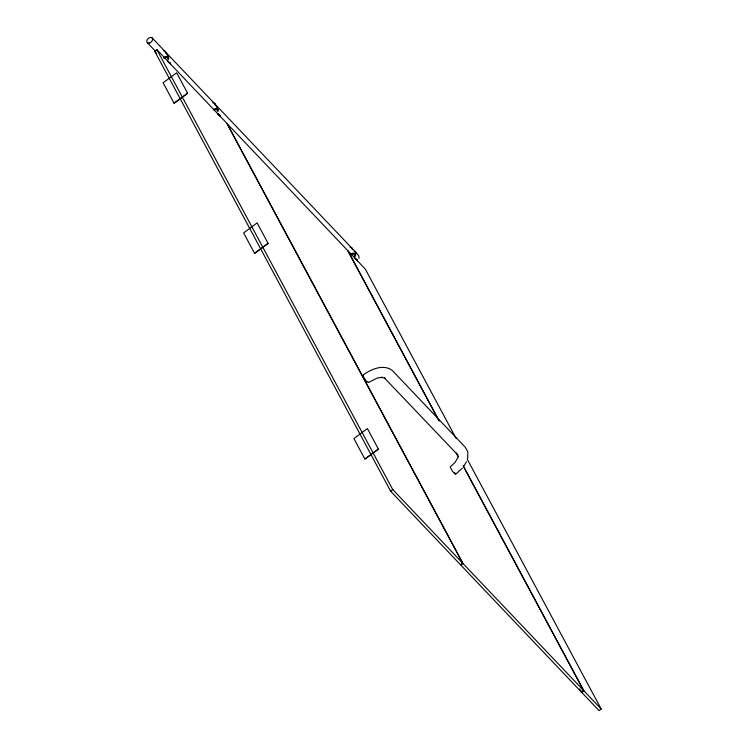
<?xml version="1.0" encoding="UTF-8"?>
<svg xmlns="http://www.w3.org/2000/svg" width="748" height="748" viewBox="0 0 748 748"><rect width="100%" height="100%" fill="white"/><g stroke="black" fill="none" stroke-linecap="round" stroke-linejoin="round"><path stroke-width="1.12" d="M359.049 258.378L358.834 256.115L357.572 254.17L152.031 37.802M467.612 458.767L467.874 451.932L465.331 447.313L392.522 370.671C383.752 363.668 371.307 369.11 363.332 374.813M457.87 457.683L454.868 462.619L450.137 466.93L452.605 471.521L455.354 474.12M169.759 63.402L167.963 61.514A2.038 1.487 -28.2 0 0 167.468 61.691M219.276 115.529L217.481 113.64M356.6 260.098L354.804 258.2A2.038 1.487 -28.2 0 0 354.309 258.378M466.471 461.731L463.947 466.06M462.245 468.22L455.803 474.167M187.608 93.266L174.097 103.261L163.129 82.794L176.64 72.799L187.608 93.266L174.097 103.261M268.093 243.371L254.582 253.357L243.614 232.899L257.125 222.904L268.093 243.371L254.582 253.357M371.803 454.148L364.865 459.038L353.898 438.58L367.408 428.585L378.376 449.043L373.607 452.821M154.724 51.275L156.884 49.677L226.794 123.27L462.675 563.188L460.516 564.787L390.606 491.193L154.724 51.275L156.332 52.968M364.865 459.038L378.376 449.043M390.606 491.193L392.765 489.594L156.884 49.677M439.132 421.115L347.642 250.496L227.14 123.635L463.021 563.553L460.861 565.151L581.364 692.012L583.524 690.413L463.386 466.341M467.266 459.235L601.186 709.001L599.026 710.6L581.71 692.377L583.87 690.778L463.18 465.677M368.39 382.49L377.45 377.974L382.443 377.357L381.648 377.291L385.211 378.338L384.388 377.89L457.823 454.999M363.36 375.206C362.107 375.833 368.1 384.35 367.913 381.732M147.384 42.72L155.416 51.182M392.765 489.594L462.675 563.188M463.021 563.553L583.524 690.413M583.87 690.778L601.186 709.001M456.243 438.674L365.305 269.084L347.988 250.861L438.926 420.451M356.74 259.752L357.32 260.697A2.038 1.487 -28.2 0 0 355.852 259.145L355.207 258.144M456.561 453.344L458.215 456.43M456.215 452.979L458.421 457.093M580.607 690.32L581.71 692.377M579.709 688.927L581.364 692.012M214.947 103.841L218.098 109.713M219.416 115.192L219.996 116.136A2.038 1.487 -28.2 0 0 218.528 114.584L217.883 113.574M165.439 51.715L168.581 57.587M169.899 63.066L170.479 64.01A2.038 1.487 -28.2 0 0 169.011 62.458L168.365 61.448M454.747 472.773L455.13 473.549M354.131 251.412A3.394 2.272 -43.5 0 1 354.758 255.732M213.919 110.283A2.038 1.487 -28.2 0 1 216.228 109.442A2.038 1.487 -28.2 0 1 217.219 110.956M213.778 109.386A3.057 2.235 -28.2 0 1 217.294 108.862A3.057 2.235 -28.2 0 1 217.911 111.555M212.806 102.719A3.057 2.235 -28.2 0 1 215.022 105.047M164.111 58.559A2.038 1.487 -28.2 0 1 166.477 57.287A2.038 1.487 -28.2 0 1 167.702 58.83M163.681 57.783A3.057 2.235 -28.2 0 1 167.776 56.736A3.057 2.235 -28.2 0 1 167.963 60.027M163.298 50.593A3.057 2.235 -28.2 0 1 165.504 52.921M351.242 254.844A2.038 1.487 -28.2 0 1 353.963 254.152A2.038 1.487 -28.2 0 1 354.084 256.34M350.522 254.47A3.057 2.235 -28.2 0 1 354.617 253.422A3.057 2.235 -28.2 0 1 354.804 256.714M350.129 247.279A3.057 2.235 -28.2 0 1 352.345 249.608M149.31 43.029A3.394 2.272 -43.5 0 0 152.405 38.26A3.394 2.272 -43.5 0 0 147.403 39.485A3.394 2.272 -43.5 0 0 149.31 43.029"/></g></svg>
